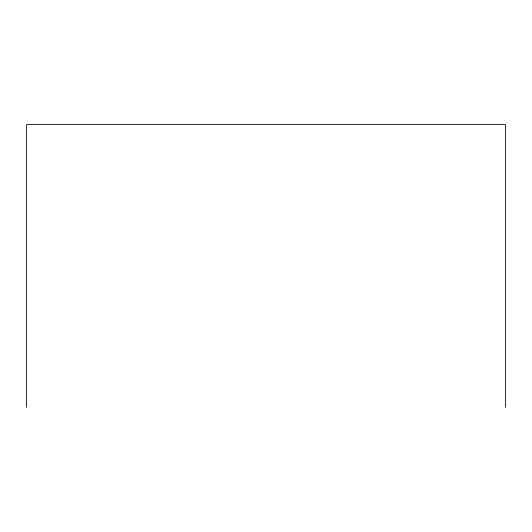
<?xml version="1.0" encoding="UTF-8"?>
<svg xmlns="http://www.w3.org/2000/svg" width="532" height="532" viewBox="0 0 532 532"><rect width="100%" height="100%" fill="white"/><g stroke="black" fill="none" stroke-linecap="round" stroke-linejoin="round"><path stroke-width="0.8" d="M505.4 407.399L505.4 124.601L26.6 124.601L26.6 407.399"/></g></svg>
